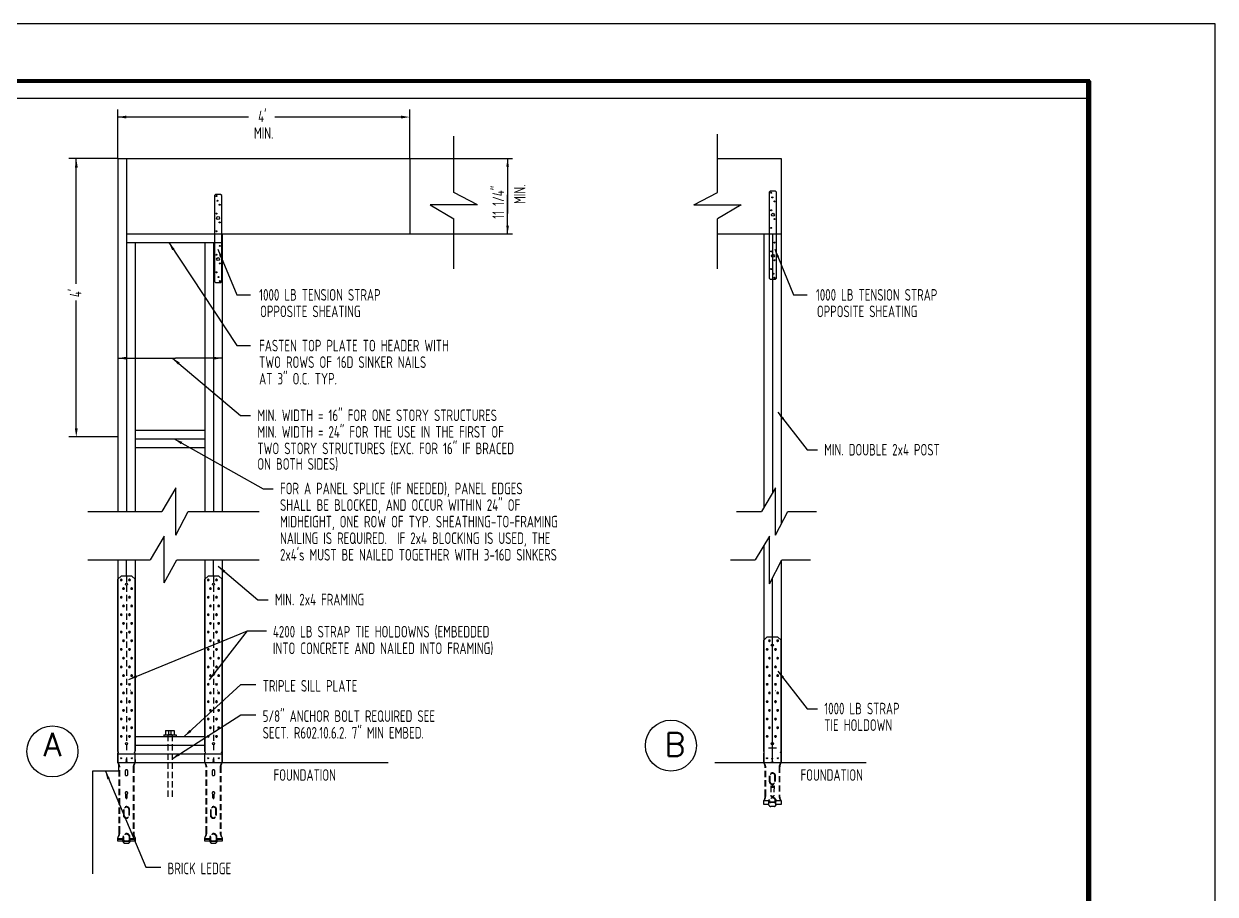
# Model space of a CAD drawing. Header units: inches. Extents: x 683 to 9753, y -6805 to 20230.
# Drawn here: x 5578 to 6153, y -3542 to -3121 of the extents above; entities that cross this region are included whole.
import ezdxf

# ---------------------------------------------------------------- set-up
doc = ezdxf.new("R2010")
doc.units = ezdxf.units.IN
doc.header["$LTSCALE"] = 48
doc.header["$MEASUREMENT"] = 0
doc.linetypes.add('HIDDEN4', pattern=[0.09375, 0.0625, -0.03125])
doc.layers.get('Defpoints').update_dxf_attribs({"color": 251})
doc.layers.add('DPIS-BL', color=9, linetype='Continuous')
doc.layers.add('DPIS-TEXT', color=7, linetype='Continuous')
doc.styles.add('ARCHITXT', font='ARCHITXT.shx')
doc.styles.add('DPIS-DIM', font='Simplex.shx', dxfattribs={"oblique": 15})
doc.styles.get("Standard").update_dxf_attribs({"font": 'simplex.shx', "oblique": 15})
doc.dimstyles.new('lennar', dxfattribs={"dimtxt": 5, "dimasz": 4, "dimexe": 3, "dimexo": 2, "dimgap": 2, "dimtad": 1, "dimdec": 4, "dimrnd": 0.125, "dimzin": 3, "dimdsep": 46, "dimlunit": 4, "dimtxsty": 'DPIS-DIM', "dimblk": 'ARCHTICK', "dimcen": 3, "dimdle": 3, "dimclrd": 2, "dimclre": 2, "dimclrt": 256, "dimadec": 0, "dimazin": 0, "dimtfac": 1, "dimtdec": 4, "dimtmove": 0, "dimatfit": 3, "dimfxl": 1, "dimtolj": 1, "dimtzin": 0, "dimarcsym": 0})

# ---------------------------------------------------------------- blocks, each defined once
blk = doc.blocks.new('A$C697A0183')
for p, q in [((4.18, 3.19), (2.61, 1.79)), ((2.61, -81.46), (2.61, 1.79)), ((4.18, 1.77), (4.4, 1.77)), ((4.18, 1.68), (4.4, 1.68)), ((4.4, 1.21), (4.18, 1.21)), ((4.4, 1.12), (4.18, 1.12)), ((8.38, 1.77), (8.16, 1.77)), ((8.38, 1.68), (8.16, 1.68)), ((8.16, 1.21), (8.38, 1.21)), ((8.16, 1.12), (8.38, 1.12)), ((9.43, 3.19), (11.01, 1.79)), ((11.01, -81.46), (11.01, 1.79)), ((5.45, -2.43), (5.23, -2.43)), ((5.45, -2.52), (5.23, -2.52)), ((5.23, -2.99), (5.45, -2.99)), ((5.23, -3.08), (5.45, -3.08)), ((9.43, -2.43), (9.21, -2.43)), ((9.43, -2.52), (9.21, -2.52)), ((9.43, -2.99), (9.21, -2.99)), ((9.43, -3.08), (9.21, -3.08)), ((4.18, -6.63), (4.4, -6.63)), ((4.18, -6.72), (4.4, -6.72)), ((4.4, -7.19), (4.18, -7.19)), ((4.4, -7.28), (4.18, -7.28)), ((5.45, -10.83), (5.23, -10.83)), ((5.45, -10.92), (5.23, -10.92)), ((5.23, -11.39), (5.45, -11.39)), ((5.23, -11.48), (5.45, -11.48)), ((8.38, -6.63), (8.16, -6.63)), ((8.38, -6.72), (8.16, -6.72)), ((8.16, -7.19), (8.38, -7.19)), ((8.16, -7.28), (8.38, -7.28)), ((9.43, -10.83), (9.21, -10.83)), ((9.43, -10.92), (9.21, -10.92)), ((9.43, -11.39), (9.21, -11.39)), ((9.43, -11.48), (9.21, -11.48)), ((4.18, -15.03), (4.4, -15.03)), ((4.18, -15.12), (4.4, -15.12)), ((4.4, -15.59), (4.18, -15.59)), ((4.4, -15.68), (4.18, -15.68)), ((8.38, -15.03), (8.16, -15.03)), ((8.38, -15.12), (8.16, -15.12)), ((8.16, -15.59), (8.38, -15.59)), ((8.16, -15.68), (8.38, -15.68)), ((5.45, -19.23), (5.23, -19.23)), ((5.45, -19.32), (5.23, -19.32)), ((5.23, -19.79), (5.45, -19.79)), ((5.23, -19.88), (5.45, -19.88)), ((9.43, -19.23), (9.21, -19.23)), ((9.43, -19.32), (9.21, -19.32)), ((9.43, -19.79), (9.21, -19.79)), ((9.43, -19.88), (9.21, -19.88)), ((4.18, -23.43), (4.4, -23.43)), ((4.18, -23.52), (4.4, -23.52)), ((4.4, -23.99), (4.18, -23.99)), ((4.4, -24.08), (4.18, -24.08)), ((5.45, -27.63), (5.23, -27.63)), ((5.45, -27.72), (5.23, -27.72)), ((5.23, -28.19), (5.45, -28.19)), ((5.23, -28.28), (5.45, -28.28)), ((8.38, -23.43), (8.16, -23.43)), ((8.38, -23.52), (8.16, -23.52)), ((8.16, -23.99), (8.38, -23.99)), ((8.16, -24.08), (8.38, -24.08)), ((9.43, -27.63), (9.21, -27.63)), ((9.43, -27.72), (9.21, -27.72)), ((9.43, -28.19), (9.21, -28.19)), ((9.43, -28.28), (9.21, -28.28)), ((4.18, -31.83), (4.4, -31.83)), ((4.18, -31.92), (4.4, -31.92)), ((4.4, -32.39), (4.18, -32.39)), ((4.4, -32.48), (4.18, -32.48)), ((8.38, -31.83), (8.16, -31.83)), ((8.38, -31.92), (8.16, -31.92)), ((8.16, -32.39), (8.38, -32.39)), ((8.16, -32.48), (8.38, -32.48)), ((4.18, -40.23), (4.4, -40.23)), ((5.45, -36.03), (5.23, -36.03)), ((5.45, -36.12), (5.23, -36.12)), ((5.23, -36.59), (5.45, -36.59)), ((5.23, -36.68), (5.45, -36.68)), ((8.38, -40.23), (8.16, -40.23)), ((9.43, -36.03), (9.21, -36.03)), ((9.43, -36.12), (9.21, -36.12)), ((9.43, -36.59), (9.21, -36.59)), ((9.43, -36.68), (9.21, -36.68)), ((4.18, -40.32), (4.4, -40.32)), ((4.4, -40.79), (4.18, -40.79)), ((4.4, -40.88), (4.18, -40.88)), ((5.45, -44.43), (5.23, -44.43)), ((5.45, -44.52), (5.23, -44.52)), ((5.23, -44.99), (5.45, -44.99)), ((5.23, -45.08), (5.45, -45.08)), ((8.38, -40.32), (8.16, -40.32)), ((8.16, -40.79), (8.38, -40.79)), ((8.16, -40.88), (8.38, -40.88)), ((9.43, -44.43), (9.21, -44.43)), ((9.43, -44.52), (9.21, -44.52)), ((9.43, -44.99), (9.21, -44.99)), ((9.43, -45.08), (9.21, -45.08)), ((4.18, -48.63), (4.4, -48.63)), ((4.18, -48.72), (4.4, -48.72)), ((4.4, -49.19), (4.18, -49.19)), ((4.4, -49.28), (4.18, -49.28)), ((8.16, -49.19), (8.38, -49.19)), ((8.16, -49.28), (8.38, -49.28)), ((4.18, -57.03), (4.4, -57.03)), ((4.18, -57.12), (4.4, -57.12)), ((5.45, -52.83), (5.23, -52.83)), ((5.45, -52.92), (5.23, -52.92)), ((5.23, -53.39), (5.45, -53.39)), ((5.23, -53.48), (5.45, -53.48)), ((8.38, -57.03), (8.16, -57.03)), ((8.38, -57.12), (8.16, -57.12)), ((8.74, -51.99), (8.52, -51.99)), ((8.74, -52.08), (8.52, -52.08)), ((9.43, -52.83), (9.21, -52.83)), ((9.43, -52.92), (9.21, -52.92)), ((9.43, -53.39), (9.21, -53.39)), ((9.43, -53.48), (9.21, -53.48)), ((4.4, -57.59), (4.18, -57.59)), ((4.4, -57.68), (4.18, -57.68)), ((5.45, -61.23), (5.23, -61.23)), ((5.45, -61.32), (5.23, -61.32)), ((5.23, -61.79), (5.45, -61.79)), ((5.23, -61.88), (5.45, -61.88)), ((8.16, -57.59), (8.38, -57.59)), ((8.16, -57.68), (8.38, -57.68)), ((9.43, -61.23), (9.21, -61.23)), ((9.43, -61.32), (9.21, -61.32)), ((9.43, -61.79), (9.21, -61.79)), ((9.43, -61.88), (9.21, -61.88)), ((4.18, -65.43), (4.4, -65.43)), ((4.18, -65.52), (4.4, -65.52)), ((4.4, -65.99), (4.18, -65.99)), ((4.4, -66.08), (4.18, -66.08)), ((8.38, -65.43), (8.16, -65.43)), ((8.38, -65.52), (8.16, -65.52)), ((8.16, -65.99), (8.38, -65.99)), ((8.16, -66.08), (8.38, -66.08)), ((4.18, -73.83), (4.4, -73.83)), ((4.18, -73.92), (4.4, -73.92)), ((4.4, -74.39), (4.18, -74.39)), ((4.4, -74.48), (4.18, -74.48)), ((5.45, -69.63), (5.23, -69.63)), ((5.45, -69.72), (5.23, -69.72)), ((5.23, -70.19), (5.45, -70.19)), ((5.23, -70.28), (5.45, -70.28)), ((8.38, -73.83), (8.16, -73.83)), ((8.38, -73.92), (8.16, -73.92)), ((8.16, -74.39), (8.38, -74.39)), ((8.16, -74.48), (8.38, -74.48)), ((9.43, -69.63), (9.21, -69.63)), ((9.43, -69.72), (9.21, -69.72)), ((9.43, -70.19), (9.21, -70.19)), ((9.43, -70.28), (9.21, -70.28)), ((2.61, -86.76), (2.61, -82.25)), ((2.89, -81.96), (2.89, -81.75)), ((7.07, -85.25), (6.55, -85.25)), ((6.55, -85.25), (6.81, -86.21)), ((6.81, -84.28), (6.81, -85.25)), ((6.81, -86.21), (7.07, -85.25)), ((10.72, -81.96), (10.72, -81.75)), ((11.01, -86.76), (11.01, -82.25)), ((11.01, -85.36), (11.01, -86.76)), ((2.94, -86.76), (5.79, -86.76)), ((7.51, -86.73), (6.11, -86.73)), ((6.11, -86.73), (6.11, -86.78)), ((7.51, -86.78), (6.11, -86.78)), ((7.51, -86.78), (7.51, -86.73)), ((7.9, -86.76), (10.69, -86.76))]:
    blk.add_line(p, q)
at = {"linetype": 'Continuous'}
blk.add_line((9.43, 3.19), (4.18, 3.19), dxfattribs=at)
at = {"color": 9, "linetype": 'HIDDEN4'}
for p, q in [((3.31, -120.45), (3.31, -88.77)), ((3.59, -120.45), (3.59, -88.77)), ((6.11, -90.96), (6.11, -92.36)), ((7.51, -92.36), (7.51, -90.96)), ((10.03, -88.77), (10.03, -120.45)), ((10.31, -88.77), (10.31, -120.45)), ((6.55, -103.8), (6.55, -102.04)), ((7.07, -103.8), (7.07, -102.04)), ((5.31, -109.49), (5.31, -112.2)), ((5.58, -109.49), (5.58, -112.2)), ((8.03, -112.2), (8.03, -109.49)), ((8.31, -112.2), (8.31, -109.49)), ((2.61, -124.73), (2.61, -123.02)), ((4.87, -123.66), (2.61, -123.66)), ((4.88, -123.93), (2.61, -123.93)), ((4.88, -124.73), (2.61, -124.73)), ((5.13, -122.62), (5.13, -123.72)), ((5.13, -124.89), (5.13, -124.09)), ((5.41, -122.62), (5.41, -124.07)), ((7.65, -124.95), (5.96, -124.95)), ((7.65, -125.76), (5.96, -125.76)), ((7.63, -124.69), (5.99, -124.69)), ((8.21, -124.07), (8.21, -122.62)), ((8.49, -123.72), (8.49, -122.62)), ((8.49, -124.89), (8.49, -124.09)), ((11.01, -123.66), (8.74, -123.66)), ((11.01, -123.93), (8.74, -123.93)), ((11.01, -124.73), (8.74, -124.73)), ((11.01, -123.02), (11.01, -124.73))]:
    blk.add_line(p, q, dxfattribs=at)
for centre, radius in [((6.81, -0.66), 0.525), ((6.81, -77.66), 0.525), ((4.18, -84.66), 0.239), ((9.43, -84.66), 0.239)]:
    blk.add_circle(centre, radius)
for centre, radius, start, end in [((4.18, 1.44), 0.327, 90, 270), ((4.18, 1.44), 0.239, 90, 270), ((4.4, 1.44), 0.327, 270, 90), ((4.4, 1.44), 0.239, 270, 90), ((8.16, 1.44), 0.327, 90, 270), ((8.16, 1.44), 0.239, 90, 270), ((8.38, 1.44), 0.327, 270, 90), ((8.38, 1.44), 0.239, 270, 90), ((5.23, -2.76), 0.327, 90, 270), ((5.23, -2.76), 0.239, 90, 270), ((5.45, -2.76), 0.327, 270, 90), ((5.45, -2.76), 0.239, 270, 90), ((9.21, -2.76), 0.327, 90, 270), ((9.21, -2.76), 0.239, 90, 270), ((9.43, -2.76), 0.327, 270, 90), ((9.43, -2.76), 0.239, 270, 90), ((4.18, -6.96), 0.327, 90, 270), ((4.18, -6.96), 0.239, 90, 270), ((4.4, -6.96), 0.327, 270, 90), ((4.4, -6.96), 0.239, 270, 90), ((5.23, -11.16), 0.327, 90, 270), ((5.23, -11.16), 0.239, 90, 270), ((5.45, -11.16), 0.327, 270, 90), ((5.45, -11.16), 0.239, 270, 90), ((8.16, -6.96), 0.327, 90, 270), ((8.16, -6.96), 0.239, 90, 270), ((8.38, -6.96), 0.327, 270, 90), ((8.38, -6.96), 0.239, 270, 90), ((9.21, -11.16), 0.327, 90, 270), ((9.21, -11.16), 0.239, 90, 270), ((9.43, -11.16), 0.327, 270, 90), ((9.43, -11.16), 0.239, 270, 90), ((4.18, -15.36), 0.327, 90, 270), ((4.18, -15.36), 0.239, 90, 270), ((4.4, -15.36), 0.327, 270, 90), ((4.4, -15.36), 0.239, 270, 90), ((8.16, -15.36), 0.327, 90, 270), ((8.16, -15.36), 0.239, 90, 270), ((8.38, -15.36), 0.327, 270, 90), ((8.38, -15.36), 0.239, 270, 90), ((5.23, -19.56), 0.327, 90, 270), ((5.23, -19.56), 0.239, 90, 270), ((5.45, -19.56), 0.327, 270, 90), ((5.45, -19.56), 0.239, 270, 90), ((9.21, -19.56), 0.327, 90, 270), ((9.21, -19.56), 0.239, 90, 270), ((9.43, -19.56), 0.327, 270, 90), ((9.43, -19.56), 0.239, 270, 90), ((4.18, -23.76), 0.327, 90, 270), ((4.18, -23.76), 0.239, 90, 270), ((4.4, -23.76), 0.327, 270, 90), ((4.4, -23.76), 0.239, 270, 90), ((5.23, -27.96), 0.327, 90, 270), ((5.23, -27.96), 0.239, 90, 270), ((5.45, -27.96), 0.327, 270, 90), ((5.45, -27.96), 0.239, 270, 90), ((8.16, -23.76), 0.327, 90, 270), ((8.16, -23.76), 0.239, 90, 270), ((8.38, -23.76), 0.327, 270, 90), ((8.38, -23.76), 0.239, 270, 90), ((9.21, -27.96), 0.327, 90, 270), ((9.21, -27.96), 0.239, 90, 270), ((9.43, -27.96), 0.327, 270, 90), ((9.43, -27.96), 0.239, 270, 90), ((4.18, -32.16), 0.327, 90, 270), ((4.18, -32.16), 0.239, 90, 270), ((4.4, -32.16), 0.327, 270, 90), ((4.4, -32.16), 0.239, 270, 90), ((8.16, -32.16), 0.327, 90, 270), ((8.16, -32.16), 0.239, 90, 270), ((8.38, -32.16), 0.327, 270, 90), ((8.38, -32.16), 0.239, 270, 90), ((4.18, -40.56), 0.327, 90, 270), ((4.4, -40.56), 0.327, 270, 90), ((5.23, -36.36), 0.327, 90, 270), ((5.23, -36.36), 0.239, 90, 270), ((5.45, -36.36), 0.327, 270, 90), ((5.45, -36.36), 0.239, 270, 90), ((8.16, -40.56), 0.327, 90, 270), ((8.38, -40.56), 0.327, 270, 90), ((9.21, -36.36), 0.327, 90, 270), ((9.21, -36.36), 0.239, 90, 270), ((9.43, -36.36), 0.327, 270, 90), ((9.43, -36.36), 0.239, 270, 90), ((4.18, -40.56), 0.239, 90, 270), ((4.4, -40.56), 0.239, 270, 90), ((5.23, -44.76), 0.327, 90, 270), ((5.23, -44.76), 0.239, 90, 270), ((5.45, -44.76), 0.327, 270, 90), ((5.45, -44.76), 0.239, 270, 90), ((8.16, -40.56), 0.239, 90, 270), ((8.38, -40.56), 0.239, 270, 90), ((9.21, -44.76), 0.327, 90, 270), ((9.21, -44.76), 0.239, 90, 270), ((9.43, -44.76), 0.327, 270, 90), ((9.43, -44.76), 0.239, 270, 90), ((4.18, -48.96), 0.327, 90, 270), ((4.18, -48.96), 0.239, 90, 270), ((4.4, -48.96), 0.327, 270, 90), ((4.4, -48.96), 0.239, 270, 90), ((8.16, -48.96), 0.327, 90, 270), ((8.16, -48.96), 0.239, 90, 270), ((8.38, -48.96), 0.327, 270, 90), ((8.38, -48.96), 0.239, 270, 90), ((4.18, -57.36), 0.327, 90, 270), ((4.18, -57.36), 0.239, 90, 270), ((4.4, -57.36), 0.327, 270, 90), ((4.4, -57.36), 0.239, 270, 90), ((5.23, -53.16), 0.327, 90, 270), ((5.23, -53.16), 0.239, 90, 270), ((5.45, -53.16), 0.327, 270, 90), ((5.45, -53.16), 0.239, 270, 90), ((8.16, -57.36), 0.327, 90, 270), ((8.16, -57.36), 0.239, 90, 270), ((8.38, -57.36), 0.327, 270, 90), ((8.38, -57.36), 0.239, 270, 90), ((9.21, -53.16), 0.327, 90, 270), ((9.21, -53.16), 0.239, 90, 270), ((9.43, -53.16), 0.327, 270, 90), ((9.43, -53.16), 0.239, 270, 90), ((5.23, -61.56), 0.327, 90, 270), ((5.23, -61.56), 0.239, 90, 270), ((5.45, -61.56), 0.327, 270, 90), ((5.45, -61.56), 0.239, 270, 90), ((9.21, -61.56), 0.327, 90, 270), ((9.21, -61.56), 0.239, 90, 270), ((9.43, -61.56), 0.327, 270, 90), ((9.43, -61.56), 0.239, 270, 90), ((4.18, -65.76), 0.327, 90, 270), ((4.18, -65.76), 0.239, 90, 270), ((4.4, -65.76), 0.327, 270, 90), ((4.4, -65.76), 0.239, 270, 90), ((8.16, -65.76), 0.327, 90, 270), ((8.16, -65.76), 0.239, 90, 270), ((8.38, -65.76), 0.327, 270, 90), ((8.38, -65.76), 0.239, 270, 90), ((4.18, -74.16), 0.327, 90, 270), ((4.18, -74.16), 0.239, 90, 270), ((4.4, -74.16), 0.327, 270, 90), ((4.4, -74.16), 0.239, 270, 90), ((5.23, -69.96), 0.327, 90, 270), ((5.23, -69.96), 0.239, 90, 270), ((5.45, -69.96), 0.327, 270, 90), ((5.45, -69.96), 0.239, 270, 90), ((8.16, -74.16), 0.327, 90, 270), ((8.16, -74.16), 0.239, 90, 270), ((8.38, -74.16), 0.327, 270, 90), ((8.38, -74.16), 0.239, 270, 90), ((9.21, -69.96), 0.327, 90, 270), ((9.21, -69.96), 0.239, 90, 270), ((9.43, -69.96), 0.327, 270, 90), ((9.43, -69.96), 0.239, 270, 90), ((2.61, -81.75), 0.284, 0, 90), ((2.61, -81.96), 0.284, 270, 0), ((11.01, -81.75), 0.284, 90, 180), ((11.01, -81.96), 0.284, 180, 270)]:
    blk.add_arc(centre, radius, start, end)
for centre, radius, start, end in [((-0.55, -89.53), 4.2, 10.33226, 41.31272), ((-0.61, -89), 3.92, 3.30985, 34.92642), ((6.81, -90.96), 0.7, 0, 180), ((14.16, -89.53), 4.2, 138.68728, 169.66774), ((14.22, -89), 3.92, 145.07358, 176.69015), ((6.81, -92.36), 0.7, 180, 0), ((6.81, -101.49), 0.612, 295.39143, 244.60857), ((6.81, -109.54), 1.5, 1.84857, 178.15143), ((6.81, -109.53), 1.23, 1.84857, 178.15143), ((6.81, -103.8), 0.263, 180, 0), ((6.81, -112.16), 1.5, 181.84857, 358.15143), ((6.81, -112.16), 1.23, 181.84857, 358.15143), ((-0.61, -120.32), 4.2, 320.07559, 358.29726), ((-0.6, -120.76), 3.92, 324.91577, 4.6192), ((14.23, -120.32), 4.2, 181.70274, 219.92441), ((14.22, -120.76), 3.92, 175.3808, 215.08423), ((4.87, -124.21), 0.554, 11.78491, 90), ((4.88, -124.21), 0.277, 11.46907, 90), ((4.88, -125.01), 0.277, 11.46907, 90), ((6.81, -122.73), 1.68, 3.741, 176.259), ((6.16, -123.95), 1.02, 191.46907, 259.14675), ((6.16, -124.75), 1.02, 191.46907, 259.14675), ((6.81, -122.71), 1.4, 3.741, 176.259), ((6.16, -123.95), 0.756, 191.78491, 257.40154), ((7.46, -123.95), 0.756, 282.59846, 348.21509), ((7.46, -123.95), 1.02, 280.85325, 348.53093), ((7.46, -124.75), 1.02, 280.85325, 348.53093), ((8.74, -124.21), 0.554, 90, 168.21509), ((8.74, -124.21), 0.277, 90, 168.53093), ((8.74, -125.01), 0.277, 90, 168.53093)]:
    blk.add_arc(centre, radius, start, end, dxfattribs=at)
blk.add_solid([(6.11, -86.78), (7.51, -86.78), (6.11, -86.73), (7.51, -86.73)])
blk = doc.blocks.new('A$C37462025')
for p, q in [((1.62, 0.18), (1.88, 0.44)), ((1.62, 0.18), (1.62, -20.53)), ((3.12, 0.44), (1.88, 0.44)), ((3.39, 0.18), (3.12, 0.44)), ((3.39, -20.53), (3.39, 0.18)), ((1.62, -20.53), (1.88, -20.8)), ((1.88, -20.8), (3.12, -20.8)), ((3.12, -20.8), (3.39, -20.53))]:
    blk.add_line(p, q)
for centre, radius in [((2.1, 0.09), 0.122), ((2.36, -1.06), 0.122), ((2.89, -2.03), 0.122), ((2.1, -4.16), 0.122), ((2.5, -5.22), 0.354), ((2.1, -8.41), 0.122), ((2.89, -6.28), 0.122), ((2.1, -14.07), 0.122), ((2.9, -11.95), 0.122), ((2.5, -15.13), 0.354), ((2.9, -16.19), 0.122), ((2.1, -18.32), 0.122), ((2.63, -19.47), 0.122), ((2.9, -20.44), 0.122)]:
    blk.add_circle(centre, radius)
blk = doc.blocks.new('A$C52C076BC')
for p, q in [((7.7, -0.41), (6.12, -1.81)), ((6.12, -55.67), (6.12, -1.81)), ((8.97, -1.83), (8.75, -1.83)), ((8.97, -1.92), (8.75, -1.92)), ((8.75, -2.4), (8.97, -2.4)), ((8.75, -2.49), (8.97, -2.49)), ((12.95, -1.83), (12.73, -1.83)), ((12.95, -1.92), (12.73, -1.92)), ((12.95, -2.4), (12.73, -2.4)), ((12.95, -2.49), (12.73, -2.49)), ((12.95, -0.41), (14.52, -1.81)), ((14.52, -55.67), (14.52, -1.81)), ((7.7, -6.03), (7.92, -6.03)), ((7.7, -6.12), (7.92, -6.12)), ((7.92, -6.6), (7.7, -6.6)), ((7.92, -6.69), (7.7, -6.69)), ((8.97, -10.23), (8.75, -10.23)), ((8.97, -10.32), (8.75, -10.32)), ((8.75, -10.8), (8.97, -10.8)), ((8.75, -10.89), (8.97, -10.89)), ((11.9, -6.03), (11.68, -6.03)), ((11.9, -6.12), (11.68, -6.12)), ((11.68, -6.6), (11.9, -6.6)), ((11.68, -6.69), (11.9, -6.69)), ((12.95, -10.23), (12.73, -10.23)), ((12.95, -10.32), (12.73, -10.32)), ((12.95, -10.8), (12.73, -10.8)), ((12.95, -10.89), (12.73, -10.89)), ((7.7, -14.43), (7.92, -14.43)), ((7.7, -14.52), (7.92, -14.52)), ((7.92, -15), (7.7, -15)), ((7.92, -15.09), (7.7, -15.09)), ((11.9, -14.43), (11.68, -14.43)), ((11.9, -14.52), (11.68, -14.52)), ((11.68, -15), (11.9, -15)), ((11.68, -15.09), (11.9, -15.09)), ((7.7, -22.83), (7.92, -22.83)), ((7.7, -22.92), (7.92, -22.92)), ((8.97, -18.63), (8.75, -18.63)), ((8.97, -18.72), (8.75, -18.72)), ((8.75, -19.2), (8.97, -19.2)), ((8.75, -19.29), (8.97, -19.29)), ((11.9, -22.92), (11.68, -22.92)), ((12.95, -18.63), (12.73, -18.63)), ((12.95, -18.72), (12.73, -18.72)), ((12.95, -19.2), (12.73, -19.2)), ((12.95, -19.29), (12.73, -19.29)), ((7.92, -23.4), (7.7, -23.4)), ((7.92, -23.49), (7.7, -23.49)), ((8.97, -27.03), (8.75, -27.03)), ((8.97, -27.12), (8.75, -27.12)), ((8.75, -27.6), (8.97, -27.6)), ((8.75, -27.69), (8.97, -27.69)), ((11.68, -23.4), (11.9, -23.4)), ((11.68, -23.49), (11.9, -23.49)), ((12.02, -26.34), (11.8, -26.34)), ((12.95, -27.03), (12.73, -27.03)), ((12.95, -27.12), (12.73, -27.12)), ((12.95, -27.6), (12.73, -27.6)), ((12.95, -27.69), (12.73, -27.69)), ((7.7, -31.23), (7.92, -31.23)), ((7.7, -31.32), (7.92, -31.32)), ((7.92, -31.8), (7.7, -31.8)), ((7.92, -31.89), (7.7, -31.89)), ((11.9, -31.23), (11.68, -31.23)), ((11.9, -31.32), (11.68, -31.32)), ((11.68, -31.8), (11.9, -31.8)), ((11.68, -31.89), (11.9, -31.89)), ((7.7, -39.63), (7.92, -39.63)), ((7.7, -39.72), (7.92, -39.72)), ((7.92, -40.2), (7.7, -40.2)), ((8.97, -35.43), (8.75, -35.43)), ((8.97, -35.52), (8.75, -35.52)), ((8.75, -36), (8.97, -36)), ((8.75, -36.09), (8.97, -36.09)), ((11.9, -39.63), (11.68, -39.63)), ((11.9, -39.72), (11.68, -39.72)), ((11.68, -40.2), (11.9, -40.2)), ((12.95, -35.43), (12.73, -35.43)), ((12.95, -35.52), (12.73, -35.52)), ((12.95, -36), (12.73, -36)), ((12.95, -36.09), (12.73, -36.09)), ((7.92, -40.29), (7.7, -40.29)), ((8.97, -43.83), (8.75, -43.83)), ((8.97, -43.92), (8.75, -43.92)), ((8.75, -44.4), (8.97, -44.4)), ((8.75, -44.49), (8.97, -44.49)), ((11.68, -40.29), (11.9, -40.29)), ((12.95, -43.83), (12.73, -43.83)), ((12.95, -43.92), (12.73, -43.92)), ((12.95, -44.4), (12.73, -44.4)), ((12.95, -44.49), (12.73, -44.49)), ((7.7, -48.03), (7.92, -48.03)), ((7.7, -48.12), (7.92, -48.12)), ((7.92, -48.6), (7.7, -48.6)), ((7.92, -48.69), (7.7, -48.69)), ((11.9, -48.03), (11.68, -48.03)), ((11.9, -48.12), (11.68, -48.12)), ((11.68, -48.6), (11.9, -48.6)), ((11.68, -48.69), (11.9, -48.69)), ((6.12, -60.96), (6.12, -56.46)), ((6.41, -56.17), (6.41, -55.95)), ((12.25, -53.96), (8.4, -53.96)), ((14.24, -56.17), (14.24, -55.95)), ((14.52, -60.96), (14.52, -56.46)), ((11.02, -60.94), (9.62, -60.94)), ((9.62, -60.94), (9.62, -60.98)), ((11.02, -60.98), (9.62, -60.98)), ((10.06, -58.86), (10.59, -58.86)), ((10.32, -59.84), (10.06, -58.86)), ((10.32, -58.86), (10.32, -57.88)), ((10.32, -59.84), (10.59, -58.86)), ((11.02, -60.98), (11.02, -60.94)), ((14.52, -59.56), (14.52, -60.96))]:
    blk.add_line(p, q)
at = {"linetype": 'Continuous'}
blk.add_line((12.95, -0.41), (7.7, -0.41), dxfattribs=at)
at = {"color": 9, "linetype": 'HIDDEN4'}
for p, q in [((6.82, -76.96), (6.82, -62.98)), ((7.1, -76.96), (7.1, -62.98)), ((13.55, -62.98), (13.55, -76.96)), ((13.82, -62.98), (13.82, -76.96)), ((8.82, -67.31), (8.82, -70.14)), ((9.1, -67.31), (9.1, -70.14)), ((11.55, -70.14), (11.55, -67.31)), ((11.83, -70.14), (11.83, -67.31)), ((9.49, -72.23), (9.62, -77.06)), ((9.49, -72.23), (11.16, -72.23)), ((9.5, -72.51), (11.15, -72.51)), ((9.51, -72.79), (11.14, -72.79)), ((11.16, -72.23), (11.03, -77.06)), ((6.12, -79.27), (8.21, -79.27)), ((6.12, -81.29), (6.12, -79.27)), ((8.21, -79.52), (6.12, -79.52)), ((8.65, -79.33), (8.65, -79.4)), ((8.65, -81.5), (8.65, -79.73)), ((8.92, -79.33), (8.92, -79.7)), ((11.22, -80.01), (9.43, -80.01)), ((11.21, -80.26), (9.44, -80.26)), ((9.79, -77.24), (10.85, -77.24)), ((11.72, -79.7), (11.72, -79.33)), ((12, -79.4), (12, -79.33)), ((12, -81.5), (12, -79.73)), ((12.44, -79.27), (14.52, -79.27)), ((14.52, -79.52), (12.44, -79.52)), ((14.52, -79.27), (14.52, -81.29)), ((8.21, -81.29), (6.12, -81.29)), ((11.17, -82.12), (9.48, -82.12)), ((14.52, -81.29), (12.44, -81.29))]:
    blk.add_line(p, q, dxfattribs=at)
for centre, radius in [((10.32, -4.26), 0.525), ((10.32, -51.86), 0.525), ((7.7, -58.86), 0.239), ((12.95, -58.86), 0.239)]:
    blk.add_circle(centre, radius)
for centre, radius, start, end in [((8.75, -2.16), 0.327, 90, 270), ((8.75, -2.16), 0.239, 90, 270), ((8.97, -2.16), 0.327, 270, 90), ((8.97, -2.16), 0.239, 270, 90), ((12.73, -2.16), 0.327, 90, 270), ((12.73, -2.16), 0.239, 90, 270), ((12.95, -2.16), 0.327, 270, 90), ((12.95, -2.16), 0.239, 270, 90), ((7.7, -6.36), 0.327, 90, 270), ((7.7, -6.36), 0.239, 90, 270), ((7.92, -6.36), 0.327, 270, 90), ((7.92, -6.36), 0.239, 270, 90), ((8.75, -10.56), 0.327, 90, 270), ((8.75, -10.56), 0.239, 90, 270), ((8.97, -10.56), 0.327, 270, 90), ((8.97, -10.56), 0.239, 270, 90), ((11.68, -6.36), 0.327, 90, 270), ((11.68, -6.36), 0.239, 90, 270), ((11.9, -6.36), 0.327, 270, 90), ((11.9, -6.36), 0.239, 270, 90), ((12.73, -10.56), 0.327, 90, 270), ((12.73, -10.56), 0.239, 90, 270), ((12.95, -10.56), 0.327, 270, 90), ((12.95, -10.56), 0.239, 270, 90), ((7.7, -14.76), 0.327, 90, 270), ((7.7, -14.76), 0.239, 90, 270), ((7.92, -14.76), 0.327, 270, 90), ((7.92, -14.76), 0.239, 270, 90), ((11.68, -14.76), 0.327, 90, 270), ((11.68, -14.76), 0.239, 90, 270), ((11.9, -14.76), 0.327, 270, 90), ((11.9, -14.76), 0.239, 270, 90), ((7.7, -23.16), 0.327, 90, 270), ((7.7, -23.16), 0.239, 90, 270), ((7.92, -23.16), 0.327, 270, 90), ((7.92, -23.16), 0.239, 270, 90), ((8.75, -18.96), 0.327, 90, 270), ((8.75, -18.96), 0.239, 90, 270), ((8.97, -18.96), 0.327, 270, 90), ((8.97, -18.96), 0.239, 270, 90), ((11.68, -23.16), 0.327, 90, 270), ((11.68, -23.16), 0.239, 90, 270), ((11.9, -23.16), 0.327, 270, 90), ((11.9, -23.16), 0.239, 270, 90), ((12.73, -18.96), 0.327, 90, 270), ((12.73, -18.96), 0.239, 90, 270), ((12.95, -18.96), 0.327, 270, 90), ((12.95, -18.96), 0.239, 270, 90), ((8.75, -27.36), 0.327, 90, 270), ((8.75, -27.36), 0.239, 90, 270), ((8.97, -27.36), 0.327, 270, 90), ((8.97, -27.36), 0.239, 270, 90), ((12.73, -27.36), 0.327, 90, 270), ((12.73, -27.36), 0.239, 90, 270), ((12.95, -27.36), 0.327, 270, 90), ((12.95, -27.36), 0.239, 270, 90), ((7.7, -31.56), 0.327, 90, 270), ((7.7, -31.56), 0.239, 90, 270), ((7.92, -31.56), 0.327, 270, 90), ((7.92, -31.56), 0.239, 270, 90), ((11.68, -31.56), 0.327, 90, 270), ((11.68, -31.56), 0.239, 90, 270), ((11.9, -31.56), 0.327, 270, 90), ((11.9, -31.56), 0.239, 270, 90), ((7.7, -39.96), 0.327, 90, 270), ((7.7, -39.96), 0.239, 90, 270), ((7.92, -39.96), 0.327, 270, 90), ((7.92, -39.96), 0.239, 270, 90), ((8.75, -35.76), 0.327, 90, 270), ((8.75, -35.76), 0.239, 90, 270), ((8.97, -35.76), 0.327, 270, 90), ((8.97, -35.76), 0.239, 270, 90), ((11.68, -39.96), 0.327, 90, 270), ((11.68, -39.96), 0.239, 90, 270), ((11.9, -39.96), 0.327, 270, 90), ((11.9, -39.96), 0.239, 270, 90), ((12.73, -35.76), 0.327, 90, 270), ((12.73, -35.76), 0.239, 90, 270), ((12.95, -35.76), 0.327, 270, 90), ((12.95, -35.76), 0.239, 270, 90), ((8.75, -44.16), 0.327, 90, 270), ((8.75, -44.16), 0.239, 90, 270), ((8.97, -44.16), 0.327, 270, 90), ((8.97, -44.16), 0.239, 270, 90), ((12.73, -44.16), 0.327, 90, 270), ((12.73, -44.16), 0.239, 90, 270), ((12.95, -44.16), 0.327, 270, 90), ((12.95, -44.16), 0.239, 270, 90), ((7.7, -48.36), 0.327, 90, 270), ((7.7, -48.36), 0.239, 90, 270), ((7.92, -48.36), 0.327, 270, 90), ((7.92, -48.36), 0.239, 270, 90), ((11.68, -48.36), 0.327, 90, 270), ((11.68, -48.36), 0.239, 90, 270), ((11.9, -48.36), 0.327, 270, 90), ((11.9, -48.36), 0.239, 270, 90), ((6.12, -55.95), 0.284, 0, 90), ((6.12, -56.17), 0.284, 270, 0), ((14.52, -55.95), 0.284, 90, 180), ((14.52, -56.17), 0.284, 180, 270)]:
    blk.add_arc(centre, radius, start, end)
for centre, radius, start, end in [((2.97, -63.73), 4.2, 10.33226, 41.31272), ((2.91, -63.21), 3.92, 3.30985, 34.92642), ((17.68, -63.73), 4.2, 138.68728, 169.66774), ((17.74, -63.21), 3.92, 145.07358, 176.69015), ((10.32, -67.46), 1.51, 6.07508, 173.92492), ((10.32, -67.44), 1.23, 6.07508, 173.92492), ((10.32, -69.98), 1.51, 186.07508, 353.92492), ((10.32, -70.01), 1.23, 186.07508, 353.92492), ((2.91, -77.28), 3.92, 329.50156, 4.6192), ((2.9, -76.83), 4.2, 324.62322, 358.29726), ((8.21, -80.07), 0.804, 27.41442, 90), ((8.21, -80.07), 0.554, 27.41737, 90), ((10.32, -79.44), 1.68, 3.741, 176.259), ((9.44, -79.43), 0.832, 207.41737, 270), ((10.32, -79.43), 1.4, 3.741, 176.259), ((9.44, -79.43), 0.582, 207.41442, 270), ((9.79, -77.06), 0.175, 181.51147, 270), ((10.85, -77.06), 0.175, 270, 358.48853), ((11.21, -79.43), 0.582, 270, 332.58558), ((11.21, -79.43), 0.832, 270, 332.58263), ((12.44, -80.07), 0.804, 90, 152.58558), ((12.44, -80.07), 0.554, 90, 152.58263), ((17.75, -76.83), 4.2, 181.70274, 215.37678), ((17.73, -77.28), 3.92, 175.3808, 210.49844), ((8.21, -81.84), 0.554, 23.57818, 90), ((9.48, -81.29), 0.832, 203.57818, 270), ((11.17, -81.29), 0.832, 270, 336.42182), ((12.44, -81.84), 0.554, 90, 156.42182)]:
    blk.add_arc(centre, radius, start, end, dxfattribs=at)
blk.add_solid([(9.62, -60.98), (11.02, -60.98), (9.62, -60.94), (11.02, -60.94)])
blk = doc.blocks.new('_ArchTick')
at = {"color": 0, "const_width": 0.15}
blk.add_lwpolyline([(-0.5, -0.5), (0.5, 0.5)], dxfattribs=at)

msp = doc.modelspace()

# ---------------------------------------------------------------- linework, layer by layer
for p, q in [((5622.91281, -3186.46284), (5622.91281, -3162.84796)), ((5763.97723, -3186.46284), (5763.97723, -3162.84796)), ((5912.4689, -3202.86161), (5912.4689, -3174.64922)), ((5785.12927, -3202.86161), (5785.12927, -3175.6968)), ((5622.91281, -3186.46284), (5599.29792, -3186.46284)), ((5627.11281, -3186.46284), (5627.11281, -3356.83692)), ((5763.97723, -3186.46284), (5763.97723, -3222.86284)), ((5785.12927, -3186.46284), (5813.5057, -3186.46284)), ((5796.57894, -3208.83676), (5785.12927, -3202.86161)), ((5901.01924, -3208.83676), (5912.4689, -3202.86161)), ((5796.57894, -3208.83676), (5773.67961, -3208.83676)), ((5773.67961, -3208.83676), (5785.12927, -3215.62784)), ((5901.01924, -3208.83676), (5923.91857, -3208.83676)), ((5923.91857, -3208.83676), (5912.4689, -3215.62784)), ((5785.12927, -3239.77944), (5785.12927, -3215.62784)), ((5912.4689, -3239.77944), (5912.4689, -3215.62784)), ((5673.31281, -3222.86284), (5673.31281, -3356.83692)), ((5785.12927, -3222.86284), (5813.5057, -3222.86284)), ((5934.76693, -3222.86284), (5934.76693, -3354.89421)), ((5938.96693, -3222.86284), (5938.96693, -3347.81307)), ((5627.11281, -3227.06284), (5673.31281, -3227.06284)), ((5631.31281, -3227.06284), (5631.31281, -3356.83692)), ((5664.91281, -3227.06284), (5664.91281, -3356.83692)), ((5669.11281, -3227.06284), (5669.11281, -3356.83692)), ((5622.91281, -3320.86284), (5599.29792, -3320.86284)), ((5631.31281, -3321.79458), (5664.91281, -3321.79458)), ((5650.98449, -3345.38726), (5644.1934, -3356.83692)), ((5650.98449, -3368.28659), (5650.98449, -3345.38726)), ((5940.40574, -3345.38726), (5933.61466, -3356.83692)), ((5940.40574, -3368.28659), (5940.40574, -3345.38726)), ((5608.46118, -3356.83692), (5644.1934, -3356.83692)), ((5650.98449, -3368.28659), (5656.95963, -3356.83692)), ((5656.95963, -3356.83692), (5691.20577, -3356.83692)), ((5921.56226, -3356.83692), (5933.61466, -3356.83692)), ((5940.40574, -3368.28659), (5946.38089, -3356.83692)), ((5946.38089, -3356.83692), (5960.18159, -3356.83692)), ((5645.38449, -3368.82356), (5638.5934, -3380.27322)), ((5645.38449, -3391.29594), (5645.38449, -3368.82356)), ((5937.49862, -3368.82356), (5930.70753, -3380.27322)), ((5937.49862, -3391.72289), (5937.49862, -3368.82356)), ((5934.76693, -3373.42914), (5934.76693, -3478.0822)), ((5608.46118, -3380.27322), (5638.5934, -3380.27322)), ((5627.11281, -3388.1322), (5627.11281, -3380.27322)), ((5631.31281, -3380.27322), (5631.31281, -3472.4822)), ((5645.38449, -3391.29594), (5651.35963, -3380.27322)), ((5651.35963, -3380.27322), (5691.20577, -3380.27322)), ((5664.91281, -3380.27322), (5664.91281, -3472.4822)), ((5669.11281, -3388.1322), (5669.11281, -3380.27322)), ((5918.65514, -3380.27322), (5930.70753, -3380.27322)), ((5937.49862, -3391.72289), (5943.47376, -3380.27322)), ((5943.47376, -3380.27322), (5957.27447, -3380.27322)), ((5938.96693, -3478.0822), (5938.96693, -3388.90929)), ((5622.91281, -3473.8822), (5673.31281, -3473.8822)), ((5631.31281, -3469.6822), (5664.91281, -3469.6822))]:
    msp.add_line(p, q)
at = {"color": 6}
for p, q in [((5622.91281, -3186.46284), (5785.12927, -3186.46284)), ((5622.91281, -3186.46284), (5622.91281, -3356.83692)), ((5912.4689, -3186.46284), (5943.16693, -3186.46284)), ((5943.16693, -3186.46284), (5943.16693, -3362.99556)), ((5627.11281, -3222.86284), (5785.12927, -3222.86284)), ((5673.31281, -3222.86284), (5673.31281, -3356.83692)), ((5912.4689, -3222.86284), (5943.16693, -3222.86284)), ((5631.31281, -3317.59458), (5664.91281, -3317.59458)), ((5631.31281, -3325.99458), (5664.91281, -3325.99458)), ((5622.91281, -3380.27322), (5622.91281, -3478.0822)), ((5673.31281, -3380.27322), (5673.31281, -3478.0822)), ((5943.16693, -3380.86119), (5943.16693, -3478.0822)), ((5631.31281, -3465.4822), (5664.91281, -3465.4822)), ((5622.91281, -3478.0822), (5673.31281, -3478.0822)), ((5623.24114, -3478.0822), (5623.24114, -3482.2822)), ((5673.31281, -3478.0822), (5753.41943, -3478.0822)), ((5911.17155, -3478.0822), (5984.14911, -3478.0822)), ((5610.64114, -3482.2822), (5610.64114, -3531.88097)), ((5623.24114, -3482.2822), (5610.64114, -3482.2822))]:
    msp.add_line(p, q, dxfattribs=at)
at = {"linetype": 'HIDDEN4'}
for p, q in [((5627.11281, -3388.1322), (5627.11281, -3472.4822)), ((5669.11281, -3388.1322), (5669.11281, -3472.4822)), ((5647.0539, -3464.69962), (5647.0539, -3478.0822)), ((5649.1539, -3464.69962), (5649.1539, -3478.0822))]:
    msp.add_line(p, q, dxfattribs=at)
at = {"linetype": 'Continuous', "ltscale": 36}
for p, q in [((5645.11346, -3464.69962), (5651.11215, -3464.69962)), ((5645.11346, -3464.69962), (5645.11346, -3465.4822)), ((5645.11346, -3465.4822), (5651.11215, -3465.4822)), ((5646.0039, -3462.59962), (5650.18609, -3462.59962)), ((5646.0039, -3462.59962), (5646.0039, -3464.69962)), ((5646.0039, -3464.69962), (5650.18609, -3464.69962)), ((5646.01281, -3464.69962), (5650.195, -3464.69962)), ((5649.1539, -3464.69962), (5647.0539, -3464.69962)), ((5649.16281, -3464.69962), (5647.06281, -3464.69962)), ((5647.5789, -3464.69962), (5647.5789, -3462.59962)), ((5648.6289, -3464.69962), (5648.6289, -3462.59962)), ((5650.18609, -3462.59962), (5650.18609, -3464.69962)), ((5651.11215, -3464.69962), (5651.11215, -3465.4822))]:
    msp.add_line(p, q, dxfattribs=at)
at = {"color": 9, "linetype": 'HIDDEN4'}
for p, q in [((5647.0539, -3478.0822), (5647.0539, -3495.8242)), ((5649.1539, -3478.0822), (5649.1539, -3495.8242))]:
    msp.add_line(p, q, dxfattribs=at)
for points in [[(5686.05029, -3166.43428), (5622.91281, -3166.43428)], [(5759.62469, -3166.43428), (5698.77029, -3166.43428)], [(5602.88425, -3247.02373), (5602.88425, -3186.46284)], [(5602.88425, -3316.66284), (5602.88425, -3255.05039)]]:
    msp.add_lwpolyline(points)
at = {"color": 6}
for centre in [(5591.35722, -3472.67973), (5889.97436, -3469.86672)]:
    msp.add_circle(centre, 12.32306, dxfattribs=at)
for points in [[(5627.11281, -3167.13428), (5622.91281, -3166.43428), (5627.11281, -3165.73428)], [(5759.62469, -3165.73428), (5763.82469, -3166.43428), (5759.62469, -3167.13428)], [(5602.18425, -3190.81539), (5602.88425, -3186.61539), (5603.58425, -3190.81539)], [(5603.58425, -3316.66284), (5602.88425, -3320.86284), (5602.18425, -3316.66284)]]:
    msp.add_solid(points)
at = {"layer": 'Defpoints', "color": 251}
for points in [[(4592.72188, -3121.41948), (4592.72188, -4195.41948), (6152.72188, -4195.41948), (6152.72188, -3121.41948)], [(4592.72188, -3121.41948), (4592.72188, -4195.41948), (6152.72188, -4195.41948), (6152.72188, -3121.41948)], [(4628.72188, -3149.03411), (4628.72188, -4145.03411), (6092.72188, -4145.03411), (6092.72188, -3149.03411)], [(4628.72188, -3157.41948), (4628.72188, -4153.41948), (6092.72188, -4153.41948), (6092.72188, -3157.41948)], [(4628.72188, -3157.41948), (4628.72188, -4153.41948), (6092.72188, -4153.41948), (6092.72188, -3157.41948)]]:
    msp.add_lwpolyline(points, close=True, dxfattribs=at)
at = {"layer": 'DPIS-TEXT', "const_width": 2}
msp.add_lwpolyline([(5563.75052, -3855.73165), (6091.36828, -3855.73165), (6091.36828, -3149.03411), (5563.75052, -3149.03411)], dxfattribs=at)

# ---------------------------------------------------------------- block references
at = {"layer": 'DPIS-BL', "color": 5, "xscale": 2.000941619585686, "yscale": 2.000941619585686, "zscale": 2.000941619585686}
for p in [(5934.19677, -3203.13493), (5666.32162, -3204.73617)]:
    msp.add_blockref('A$C37462025', p, dxfattribs=at)
at = {"layer": 'DPIS-BL', "color": 5}
for name, p in [('A$C697A0183', (5620.30439, -3391.327)), ('A$C697A0183', (5662.30439, -3391.327)), ('A$C52C076BC', (5928.64255, -3417.12075))]:
    msp.add_blockref(name, p, dxfattribs=at)

# ---------------------------------------------------------------- texts
at = {"style": 'ARCHITXT', "width": 0.8}
for s, p in [("4'", (5690.70207, -3168.91026)), ('MIN.', (5688.66975, -3176.9507)), ('1000 LB TENSION STRAP', (5691.15179, -3255.07644)), ('1000 LB TENSION STRAP', (5959.94319, -3255.07644)), ('OPPOSITE SHEATING', (5691.63616, -3263.06176)), ('OPPOSITE SHEATING', (5960.42756, -3263.06176)), ('FASTEN TOP PLATE TO HEADER WITH', (5691.15179, -3279.56805)), ('TWO ROWS OF 16D SINKER NAILS', (5691.15179, -3287.56805)), ('AT 3" O.C. TYP.', (5691.15179, -3295.56805)), ('MIN. WIDTH = 16" FOR ONE STORY STRUCTURES', (5690.30315, -3313.22076)), ('MIN. WIDTH = 24" FOR THE USE IN THE FIRST OF', (5690.30315, -3321.22076)), ('TWO STORY STRUCTURES (EXC. FOR 16" IF BRACED', (5690.30315, -3329.22076)), ('MIN. DOUBLE 2x4 POST', (5963.97929, -3329.84689)), ('ON BOTH SIDES)', (5690.30315, -3336.72076)), ('FOR A PANEL SPLICE (IF NEEDED), PANEL EDGES', (5701.23914, -3348.56798)), ('SHALL BE BLOCKED, AND OCCUR WITHIN 24" OF', (5701.23914, -3356.56798)), ('MIDHEIGHT, ONE ROW OF TYP. SHEATHING-TO-FRAMING', (5701.23914, -3364.56798)), ('NAILING IS REQUIRED.  IF 2x4 BLOCKING IS USED, THE', (5701.23914, -3372.56798)), ("2x4's MUST BE NAILED TOGETHER WITH 3-16D SINKERS", (5701.23914, -3380.56798)), ('MIN. 2x4 FRAMING', (5698.7827, -3402.18796)), ('4200 LB STRAP TIE HOLDOWNS (EMBEDDED', (5697.81541, -3417.71444)), ('INTO CONCRETE AND NAILED INTO FRAMING)', (5697.81541, -3425.71444)), ('TRIPLE SILL PLATE', (5692.86825, -3443.83809)), ('1000 LB STRAP', (5963.97929, -3454.80921)), ('5/8" ANCHOR BOLT REQUIRED SEE', (5692.86825, -3458.46391)), ('SECT. R602.10.6.2. 7" MIN EMBED.', (5692.86825, -3466.51152)), ('TIE HOLDOWN', (5963.97929, -3462.80921)), ('FOUNDATION', (5698.12177, -3486.89678)), ('FOUNDATION', (5952.5424, -3486.89678)), ('BRICK LEDGE', (5646.95952, -3532.01226))]:
    msp.add_text(s, height=5.6, dxfattribs=at).set_placement(p)
for s, p in [('11 1/4"', (5809.40387, -3215.54417)), ('MIN.', (5819.77491, -3208.38112)), ("4'", (5605.36009, -3253.38351))]:
    msp.add_text(s, height=5.6, rotation=90, dxfattribs=at).set_placement(p)
at = {"color": 2}
for s, p in [('A', (5587.04084, -3474.95289)), ('B', (5886.8522, -3474.95289))]:
    msp.add_text(s, height=11.2, dxfattribs=at).set_placement(p)

# ---------------------------------------------------------------- leaders
at = {"layer": 'DPIS-TEXT'}
for points in [[(5811.11509, -3186.46284), (5811.11509, -3213.0591)], [(5811.11509, -3222.86284), (5811.11509, -3203.96097)], [(5647.55817, -3227.06284), (5680.33517, -3276.70256), (5686.98319, -3276.70256)], [(5671.28947, -3230.27137), (5680.33517, -3252.21095), (5686.98319, -3252.21095)], [(5940.08087, -3230.27137), (5949.12657, -3252.21095), (5955.77459, -3252.21095)], [(5622.91281, -3282.84856), (5650.85644, -3282.84856)], [(5649.34167, -3282.84856), (5682.12325, -3310.52445), (5686.98319, -3310.52445)], [(5673.31281, -3282.84856), (5650.85644, -3282.84856)], [(5941.60077, -3308.98798), (5955.79939, -3327.15058), (5960.65934, -3327.15058)], [(5650.21281, -3321.85001), (5693.05924, -3345.87167), (5697.91919, -3345.87167)], [(5671.36634, -3383.31662), (5690.6028, -3399.49165), (5695.46275, -3399.49165)], [(5628.27371, -3437.91722), (5685.54626, -3414.47183), (5694.69208, -3414.47183)], [(5667.13834, -3438.12872), (5685.54626, -3414.47183)], [(5941.60077, -3433.9503), (5955.79939, -3452.1129), (5960.65934, -3452.1129)], [(5655.01605, -3465.4822), (5682.39745, -3440.44375), (5689.55838, -3440.44375)], [(5649.1539, -3476.24923), (5682.39745, -3455.06956), (5689.55838, -3455.06956)], [(5616.92264, -3482.2822), (5636.48872, -3528.61792), (5643.64965, -3528.61792)]]:
    msp.add_leader(points, dimstyle='lennar', override={"dimtad": 0, "dimclrd": 256}, dxfattribs=at)

doc.saveas('drawing.dxf')
